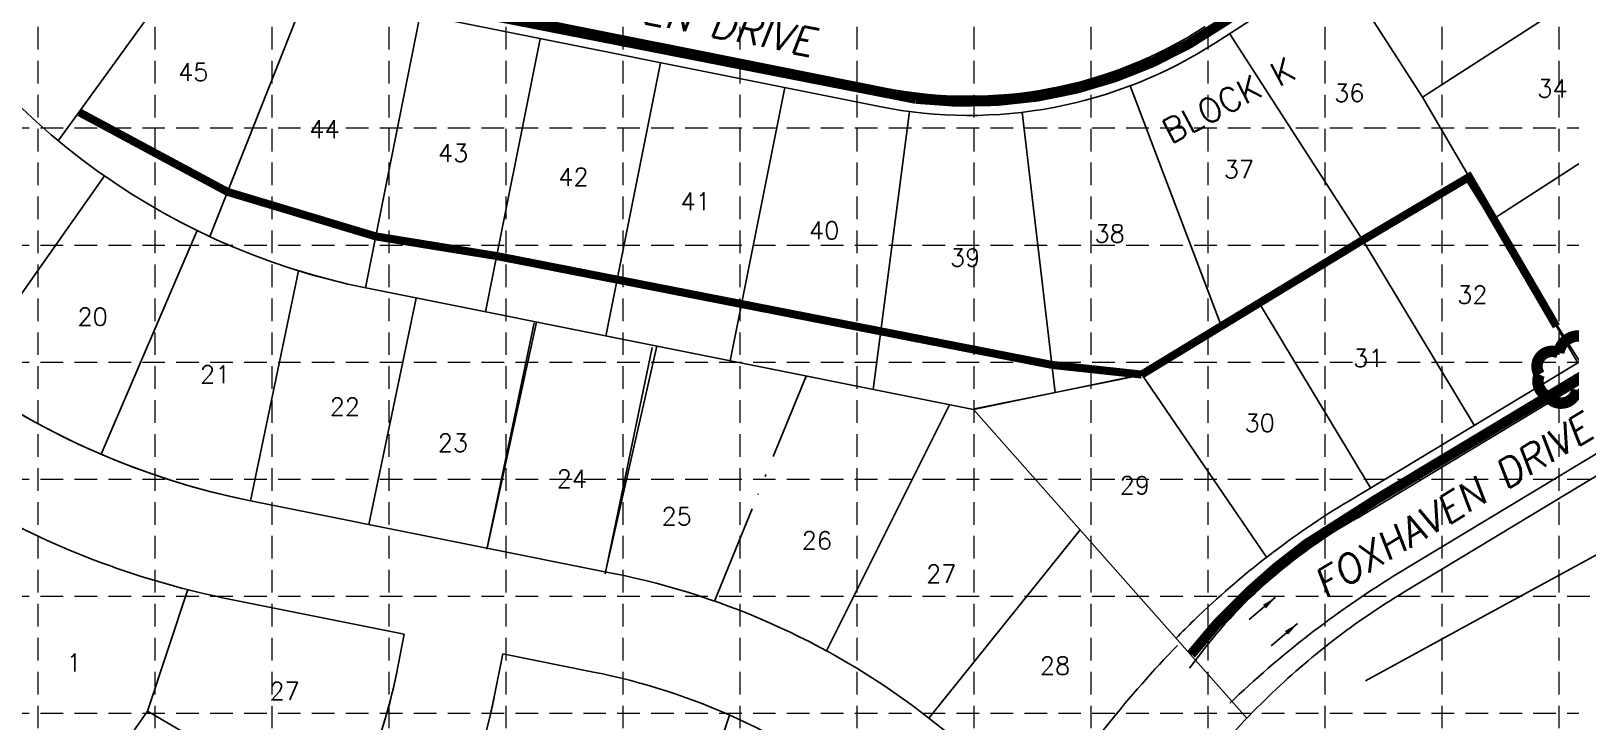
# Model space of a CAD drawing. Header units: inches. Extents: x 3477 to 7207, y 2621 to 4955.
# Drawn here: x 5339 to 6104, y 3435 to 3778 of the extents above; entities that cross this region are included whole.
import ezdxf
from ezdxf.enums import TextEntityAlignment as Align

# ---------------------------------------------------------------- set-up
doc = ezdxf.new("R2010")
doc.units = ezdxf.units.IN
doc.header["$MEASUREMENT"] = 0
doc.linetypes.add('DASHED2', pattern=[0.375, 0.25, -0.125])
doc.linetypes.add('HIDDEN', pattern=[0.375, 0.25, -0.125])
for name, color, linetype in [('ADJACENT', 7, 'Continuous'), ('adjoiners', 2, 'Continuous'), ('EROSION CONTROL BLANKET', 84, 'Continuous'), ('flow arrows', 1, 'Continuous'), ('GRID', 254, 'HIDDEN'), ('LEGEND', 7, 'Continuous'), ('LOT-NO', 250, 'Continuous'), ('LOTEXT', 2, 'Continuous'), ('LOTS-P', 1, 'Continuous'), ('P-TEXT', 2, 'Continuous'), ('PARCELLBLS', 250, 'Continuous'), ('paving', 250, 'Continuous'), ('RETAIN WALL', 5, 'DASHED2'), ('REVPL', 7, 'Continuous'), ('ROW-P', 1, 'Continuous'), ('TEXT', 4, 'Continuous')]:
    doc.layers.add(name, color=color, linetype=linetype)
doc.styles.get("Standard").update_dxf_attribs({"font": 'ARIAL.TTF'})
doc.styles.add('TEXT100', font='simplex.shx', dxfattribs={"height": 8.8})
doc.dimstyles.get("Standard").update_dxf_attribs({"dimtxt": 0.18, "dimasz": 0.18, "dimexe": 0.18, "dimexo": 0.0625, "dimgap": 0.09, "dimtad": 0, "dimtih": 1, "dimtoh": 1, "dimdec": 4, "dimzin": 0, "dimdsep": 46, "dimtxsty": 'Standard', "dimcen": 0.09, "dimadec": 0, "dimazin": 0, "dimtfac": 1, "dimtdec": 4, "dimtofl": 0, "dimtmove": 0, "dimatfit": 3, "dimfxl": 0, "dimtolj": 1, "dimtzin": 0, "dimarcsym": 0})

# ---------------------------------------------------------------- blocks, each defined once
blk = doc.blocks.new('lota')
blk.add_attdef('LOTDES', text='', height=0.0833).set_placement((0, 0), align=Align.CENTER)
at = {"flags": 1}
for tag in ['LOTAINF', 'LOTAAC', 'LOTASF']:
    blk.add_attdef(tag, text='', height=0.000000105, dxfattribs=at).set_placement((-0.0377, 0), align=Align.CENTER)
blk = doc.blocks.new('inlet protection')
at = {"layer": 'LEGEND', "color": 170, "ltscale": 100, "const_width": 9.48}
blk.add_lwpolyline([(38, 58.5, 0.520567), (38, 58.5, 0.765195), (16.6, 47.7, 0.417879), (16.5, 28.3, 0.6649), (41, 24.6, 0.744833), (68.6, 22.2, 0.975642), (85.8, 40, 0.520567), (81.5, 61.5, 0.520567), (65.8, 60, 0.540264), (38, 58.5)], format="xyb", close=True, dxfattribs=at)

msp = doc.modelspace()

# ---------------------------------------------------------------- linework, layer by layer
at = {"layer": 'adjoiners', "color": 253}
for p, q in [((5375.15, 3705.9), (5304.77, 3606.03)), ((5375.15, 3705.9), (5304.77, 3606.03)), ((5375.15, 3705.9), (5304.77, 3606.03)), ((5421.25, 3678.74), (5373.54, 3567.5)), ((5421.25, 3678.74), (5373.54, 3567.5)), ((5421.25, 3678.74), (5373.54, 3567.5)), ((5807.46, 3589.72), (5506, 3650.04)), ((5530.22, 3645.2), (5506.68, 3532.64)), ((5530.22, 3645.2), (5506.68, 3532.64)), ((5590.04, 3633.23), (5565.51, 3520.86)), ((5590.04, 3633.23), (5565.51, 3520.86)), ((5649.85, 3621.26), (5624.34, 3509.09)), ((5649.85, 3621.26), (5624.34, 3509.09)), ((5724.12, 3606.4), (5707.85, 3566.39)), ((5724.12, 3606.4), (5707.85, 3566.39)), ((5795.47, 3592.12), (5734.3, 3469.78)), ((5795.47, 3592.12), (5734.3, 3469.78)), ((5704.22, 3557.46), (5703.8, 3556.42)), ((5704.22, 3557.46), (5703.8, 3556.42)), ((5700.33, 3547.9), (5700.17, 3547.49)), ((5700.33, 3547.9), (5700.17, 3547.49)), ((5447.85, 3544.39), (5558.65, 3522.22)), ((5447.85, 3544.39), (5558.65, 3522.22)), ((5447.85, 3544.39), (5558.65, 3522.22)), ((5697.28, 3540.4), (5678.62, 3494.52)), ((5697.28, 3540.4), (5678.62, 3494.52)), ((5860.42, 3530), (5785.25, 3436.35)), ((5860.42, 3530), (5785.25, 3436.35)), ((5558.65, 3522.22), (5628.28, 3508.29)), ((5558.65, 3522.22), (5628.28, 3508.29)), ((5558.65, 3522.22), (5628.28, 3508.29)), ((5438.04, 3495.37), (5524.32, 3478.1)), ((5438.04, 3495.37), (5524.31, 3478.1)), ((5438.04, 3495.37), (5524.32, 3478.1)), ((5520.19, 3457.48), (5524.32, 3478.1)), ((5520.19, 3457.48), (5524.31, 3478.1)), ((5520.19, 3457.48), (5524.32, 3478.1)), ((5569.22, 3447.67), (5573.34, 3468.29)), ((5569.22, 3447.67), (5573.34, 3468.29)), ((5569.22, 3447.67), (5573.34, 3468.29)), ((5573.34, 3468.29), (5618.47, 3459.26)), ((5573.34, 3468.29), (5618.47, 3459.26)), ((5573.34, 3468.29), (5618.47, 3459.26)), ((5396.55, 3439.71), (5397.18, 3439.34)), ((5396.55, 3439.71), (5492.39, 3384.04)), ((5396.55, 3439.71), (5492.39, 3384.04)), ((5649.14, 3327.43), (5686.11, 3437.82)), ((5785.25, 3436.33), (5843.85, 3390.65)), ((5785.25, 3436.33), (5843.85, 3390.65))]:
    msp.add_line(p, q, dxfattribs=at)
for points in [[(5447.85, 3544.39), (5471.74, 3658.73)], [(5447.85, 3544.39), (5471.74, 3658.73)], [(5447.85, 3544.39), (5471.74, 3658.73)], [(5506.69, 3532.62), (5530.22, 3645.2)], [(5565.42, 3520.35), (5588.95, 3632.92)], [(5624.15, 3508.07), (5647.68, 3620.65)], [(5367.62, 3398.44), (5396.55, 3439.71), (5416.56, 3500.25)], [(5367.62, 3398.44), (5396.55, 3439.71), (5416.56, 3500.25)], [(5396.29, 3439.34), (5396.55, 3439.71), (5416.56, 3500.25)]]:
    msp.add_lwpolyline(points, dxfattribs=at)
for centre, radius, start, end in [((5574.27, 3991.18), 347.9, 206.9066, 258.6834), ((5521.43, 3912.1), 375, 206.90626, 258.68374), ((5521.43, 3912.1), 375, 206.90626, 258.68374), ((5521.43, 3912.1), 375, 209.77521, 258.68374), ((5521.43, 3912.1), 425, 240.63306, 258.68374), ((5521.43, 3912.1), 425, 240.63306, 258.68374), ((5521.43, 3912.1), 425, 240.63306, 258.68374), ((5554.7, 3140.58), 375, 52.06253, 78.68358), ((5554.7, 3140.58), 375, 52.06253, 78.68358), ((5554.7, 3140.58), 375, 52.06253, 78.68358), ((6282.46, 3108.79), 521.37, 135.76298, 147.27479), ((6282.46, 3108.79), 521.37, 135.76298, 147.27479), ((5284.85, 3504.58), 240, 292.93286, 348.68325), ((5284.85, 3504.58), 240, 292.93286, 348.68325), ((5284.85, 3504.58), 240, 344.22744, 348.68325), ((5554.7, 3140.58), 325, 52.06253, 78.68358), ((5554.7, 3140.58), 325, 52.06253, 78.68358), ((5284.85, 3504.58), 290, 292.93286, 348.68325), ((5284.85, 3504.58), 290, 292.93286, 348.68325), ((5284.85, 3504.58), 290, 346.99983, 348.68325), ((6282.46, 3108.79), 471.37, 135.76298, 151.32554)]:
    msp.add_arc(centre, radius, start, end, dxfattribs=at)
at = {"layer": 'EROSION CONTROL BLANKET', "const_width": 5}
msp.add_lwpolyline([(5915.72, 3468.11), (5928.11, 3482.81), (5945.34, 3500.03), (5958, 3511.22), (5972.9, 3522.83), (6007.26, 3544.74), (6192.36, 3655.9, 0.511134), (6201.97, 3689.47), (6092.35, 3859.69, 0.440891), (6060.24, 3865.5), (5931.76, 3782.37, -0.183228), (5778.74, 3744.26), (5517.54, 3795.47, -0.252769), (5350.77, 3940.44), (5345.59, 3948.8), (5339, 3952.61, -0.703025), (5346.22, 4032.46), (5357.35, 4035.56), (5366.36, 4044.42), (5600.92, 4299.61, -0.169252), (5777.7, 4381.4), (5812.16, 4386, 0.369886)], format="xyb", dxfattribs=at)
at = {"layer": 'GRID', "color": 252, "linetype": 'HIDDEN', "lineweight": 0, "ltscale": 45}
for p, q in [((5341.96, 4893.76), (5341.96, 2856.5)), ((5400.16, 4893.76), (5400.16, 2856.5)), ((5458.36, 4893.76), (5458.36, 2856.5)), ((5516.56, 4893.76), (5516.56, 2856.5)), ((5574.76, 4893.76), (5574.76, 2856.5)), ((5632.96, 4893.76), (5632.96, 2856.5)), ((5691.16, 4893.76), (5691.16, 2856.5)), ((5749.36, 4893.76), (5749.36, 2856.5)), ((5807.56, 4893.76), (5807.56, 2856.5)), ((5865.76, 4893.76), (5865.76, 2856.5)), ((5923.96, 4893.76), (5923.96, 2856.5)), ((5982.16, 4893.76), (5982.16, 2856.5)), ((6040.36, 4893.76), (6040.36, 2856.5)), ((6098.56, 4893.76), (6098.56, 2856.5)), ((3537.76, 3729.76), (7146.16, 3729.76)), ((3537.76, 3671.56), (7146.16, 3671.56)), ((3537.76, 3613.36), (7146.16, 3613.36)), ((3537.76, 3555.16), (7146.16, 3555.16)), ((3537.76, 3496.96), (7146.16, 3496.96)), ((3537.76, 3438.76), (7146.16, 3438.76))]:
    msp.add_line(p, q, dxfattribs=at)
at = {"layer": 'LOTS-P', "color": 7}
for p, q in [((5427.92, 3827.95), (5352.18, 3723.4)), ((5988.22, 3811.09), (6030.77, 3745.12)), ((5477.21, 3800.86), (5427.52, 3675.75)), ((5930.81, 3631.12), (5885.43, 3750.72)), ((6030.77, 3745.12), (6107.95, 3613)), ((5757.57, 3599.71), (5775.67, 3737.9)), ((5848.1, 3598.19), (5831.64, 3737.55)), ((6053.97, 3705.41), (5891.08, 3607.15)), ((5891.08, 3607.15), (5807.47, 3589.72)), ((5891.08, 3607.15), (5953.22, 3516.31))]:
    msp.add_line(p, q, dxfattribs=at)
for points in [[(6030.77, 3745.12), (6120.62, 3803.08)], [(5532.16, 3786.11), (5504.97, 3650.26)], [(6001.26, 3673.62), (5934.81, 3776.64)], [(5591.97, 3774.14), (5564.78, 3638.29)], [(5651.79, 3762.17), (5624.6, 3626.32)], [(5713.56, 3749.81), (5686.37, 3613.96)], [(6066.11, 3684.62), (6158.57, 3744.26)], [(6056.54, 3581.98), (6001.26, 3673.62)], [(6004.88, 3550.82), (5949.61, 3642.46)]]:
    msp.add_lwpolyline(points, dxfattribs=at)
at = {"layer": 'paving', "color": 7}
for p, q in [((5762.49, 3749.71), (5518.23, 3798.59)), ((6196.57, 3655.36), (5998.95, 3536.15)), ((6176.13, 3603.32), (6016.52, 3507.04))]:
    msp.add_line(p, q, dxfattribs=at)
at = {"layer": 'paving', "color": 7, "linetype": 'Continuous'}
for p, q in [((5890.91, 3606.86), (6052.68, 3703.67)), ((6052.68, 3703.67), (6113.88, 3605.79)), ((5807.8, 3590.07), (5890.91, 3606.86)), ((6154.37, 3537.7), (6064.9, 3489.02)), ((6064.9, 3489.02), (6002.41, 3454.84))]:
    msp.add_line(p, q, dxfattribs=at)
at = {"layer": 'paving', "color": 7}
for centre, radius, start, end in [((5805.07, 3962.49), 217, 258.68361, 302.82361), ((6123.15, 3312.43), 255.88, 119.03746, 144.47449), ((6278.52, 3085.2), 496.59, 121.84476, 133.78028)]:
    msp.add_arc(centre, radius, start, end, dxfattribs=at)
at = {"layer": 'RETAIN WALL', "color": 4, "const_width": 4}
for points in [[(5362.75, 3737.49), (5436.39, 3697.97), (5510.17, 3675.83), (5570.38, 3666.06)], [(5891.08, 3607.15), (5891.08, 3607.15), (6000.69, 3673.81), (6053.97, 3705.41), (6097.36, 3631.13)], [(5570.38, 3666.06), (5846.48, 3611.95)], [(5891.08, 3607.15), (5846.48, 3611.95)]]:
    msp.add_lwpolyline(points, dxfattribs=at)
at = {"layer": 'REVPL'}
msp.add_lwpolyline([(5986.83, 4409.54), (5999.65, 4350.89), (6017.71, 4293.63), (6040.86, 4238.23), (6068.92, 4185.15), (6096.97, 4131.37), (6472.01, 3549.95), (6422.6, 3520.45), (6365.67, 3526.14), (6297.47, 3561.73), (6280.06, 3579.68, -0.473363), (6203.22, 3588.43), (6194.31, 3603.2), (6021.42, 3498.9, 0.056998), (5954.15, 3447.05, 0.00802), (5943.47, 3436.34), (5807.47, 3589.72), (5506.01, 3650.05, -0.229842), (5264.04, 3833.75)], format="xyb", dxfattribs=at)
at = {"layer": 'ROW-P', "color": 7}
for points in [[(6078.07, 3869.05), (5927.85, 3772.15, -0.195014), (5760.63, 3740.39), (5516.36, 3789.27, -0.229837), (5358.83, 3908.86), (5340.76, 3944.47, -0.807175), (5354.03, 4041.31), (5583.32, 4291.45, -0.180827), (5773.72, 4388.42), (5826.08, 4394.38)], [(6183.28, 3658.44), (5994.05, 3544.28, 0.056997), (5917.23, 3485.08, 0.006066), (5908.21, 3476.11)]]:
    msp.add_lwpolyline(points, format="xyb", dxfattribs=at)

# ---------------------------------------------------------------- block references
at = {"layer": 'flow arrows', "color": 1, "xscale": 0.6000000000010237, "yscale": 0.6000000000003638, "zscale": 0.6, "rotation": 21.35423308485548}
msp.add_blockref('inlet protection', (6090.06, 3576.89), dxfattribs=at)
at = {"layer": 'LOT-NO'}
ref = msp.add_blockref('lota', (5419.32, 3753.14), dxfattribs=dict(at, xscale=105.6422569027636, yscale=105.6422569027609, zscale=105.6422569027611))
ref.add_attrib('LOTDES', '45', dxfattribs={"layer": 'PARCELLBLS', "height": 8.8, "style": 'TEXT100'}).set_placement((5419.32, 3753.14), align=Align.CENTER)
ref = msp.add_blockref('lota', (6095.4, 3744.97), dxfattribs=dict(at, xscale=105.6422569027636, yscale=105.6422569027609, zscale=105.6422569027611))
ref.add_attrib('LOTDES', '34', dxfattribs={"layer": 'PARCELLBLS', "height": 8.8, "style": 'TEXT100'}).set_placement((6095.4, 3744.97), align=Align.CENTER)
ref = msp.add_blockref('lota', (5994.35, 3742.77), dxfattribs=dict(at, xscale=105.6422569027636, yscale=105.6422569027609, zscale=105.6422569027611))
ref.add_attrib('LOTDES', '36', dxfattribs={"layer": 'PARCELLBLS', "height": 8.8, "style": 'TEXT100'}).set_placement((5994.35, 3742.77), align=Align.CENTER)
ref = msp.add_blockref('lota', (5484.59, 3724.76), dxfattribs=dict(at, xscale=105.6422569027636, yscale=105.6422569027609, zscale=105.6422569027611))
ref.add_attrib('LOTDES', '44', dxfattribs={"layer": 'PARCELLBLS', "height": 8.8, "style": 'TEXT100'}).set_placement((5484.59, 3724.76), align=Align.CENTER)
ref = msp.add_blockref('lota', (5548.62, 3712.95), dxfattribs=dict(at, xscale=105.6422569027636, yscale=105.6422569027609, zscale=105.6422569027611))
ref.add_attrib('LOTDES', '43', dxfattribs={"layer": 'PARCELLBLS', "height": 8.8, "style": 'TEXT100'}).set_placement((5548.62, 3712.95), align=Align.CENTER)
ref = msp.add_blockref('lota', (5608.44, 3700.98), dxfattribs=dict(at, xscale=105.6422569027636, yscale=105.6422569027609, zscale=105.6422569027611))
ref.add_attrib('LOTDES', '42', dxfattribs={"layer": 'PARCELLBLS', "height": 8.8, "style": 'TEXT100'}).set_placement((5608.44, 3700.98), align=Align.CENTER)
ref = msp.add_blockref('lota', (5939.47, 3704.82), dxfattribs=dict(at, xscale=105.6422569027636, yscale=105.6422569027609, zscale=105.6422569027611))
ref.add_attrib('LOTDES', '37', dxfattribs={"layer": 'PARCELLBLS', "height": 8.8, "style": 'TEXT100'}).set_placement((5939.47, 3704.82), align=Align.CENTER)
ref = msp.add_blockref('lota', (5669.23, 3688.82), dxfattribs=dict(at, xscale=105.6422569027636, yscale=105.6422569027609, zscale=105.6422569027611))
ref.add_attrib('LOTDES', '41', dxfattribs={"layer": 'PARCELLBLS', "height": 8.8, "style": 'TEXT100'}).set_placement((5669.23, 3688.82), align=Align.CENTER)
ref = msp.add_blockref('lota', (5733.15, 3674.4), dxfattribs=dict(at, xscale=105.6422569027636, yscale=105.6422569027609, zscale=105.6422569027611))
ref.add_attrib('LOTDES', '40', dxfattribs={"layer": 'PARCELLBLS', "height": 8.8, "style": 'TEXT100'}).set_placement((5733.15, 3674.4), align=Align.CENTER)
ref = msp.add_blockref('lota', (5875.15, 3672.82), dxfattribs=dict(at, xscale=105.6422569027636, yscale=105.6422569027609, zscale=105.6422569027611))
ref.add_attrib('LOTDES', '38', dxfattribs={"layer": 'PARCELLBLS', "height": 8.8, "style": 'TEXT100'}).set_placement((5875.15, 3672.82), align=Align.CENTER)
ref = msp.add_blockref('lota', (5803.3, 3660.89), dxfattribs=dict(at, xscale=105.6422569027636, yscale=105.6422569027609, zscale=105.6422569027611))
ref.add_attrib('LOTDES', '39', dxfattribs={"layer": 'PARCELLBLS', "height": 8.8, "style": 'TEXT100'}).set_placement((5803.3, 3660.89), align=Align.CENTER)
ref = msp.add_blockref('lota', (6055.57, 3642.43), dxfattribs=dict(at, xscale=105.6422569027636, yscale=105.6422569027609, zscale=105.6422569027611))
ref.add_attrib('LOTDES', '32', dxfattribs={"layer": 'PARCELLBLS', "height": 8.8, "style": 'TEXT100'}).set_placement((6055.57, 3642.43), align=Align.CENTER)
ref = msp.add_blockref('lota', (6003.84, 3610.95), dxfattribs=dict(at, xscale=105.6422569027636, yscale=105.6422569027609, zscale=105.6422569027611))
ref.add_attrib('LOTDES', '31', dxfattribs={"layer": 'PARCELLBLS', "height": 8.8, "style": 'TEXT100'}).set_placement((6003.84, 3610.95), align=Align.CENTER)
ref = msp.add_blockref('lota', (5949.8, 3578.73), dxfattribs=dict(at, xscale=105.6422569027636, yscale=105.6422569027609, zscale=105.6422569027611))
ref.add_attrib('LOTDES', '30', dxfattribs={"layer": 'PARCELLBLS', "height": 8.8, "style": 'TEXT100'}).set_placement((5949.8, 3578.73), align=Align.CENTER)
ref = msp.add_blockref('lota', (5887.65, 3547.72), dxfattribs=dict(at, xscale=105.6422569027636, yscale=105.6422569027609, zscale=105.6422569027611))
ref.add_attrib('LOTDES', '29', dxfattribs={"layer": 'PARCELLBLS', "height": 8.8, "style": 'TEXT100'}).set_placement((5887.65, 3547.72), align=Align.CENTER)

# ---------------------------------------------------------------- texts
at = {"layer": 'ADJACENT', "style": 'TEXT100'}
for s, p in [('20', (5361.74, 3631.48)), ('21', (5422.67, 3602.83)), ('22', (5487.19, 3586.72)), ('23', (5540.95, 3568.81)), ('24', (5600.09, 3550.91))]:
    msp.add_text(s, height=8.8, dxfattribs=at).set_placement(p)
at = {"layer": 'adjoiners', "color": 253, "style": 'TEXT100'}
for s, p in [('20', (5361.74, 3631.48)), ('20', (5361.74, 3631.48)), ('21', (5422.67, 3602.83)), ('21', (5422.67, 3602.83)), ('22', (5487.19, 3586.72)), ('22', (5487.19, 3586.72)), ('23', (5540.95, 3568.81)), ('23', (5540.95, 3568.81)), ('24', (5600.09, 3550.91)), ('24', (5600.09, 3550.91)), ('25', (5652.26, 3532.27)), ('25', (5652.26, 3532.27)), ('26', (5721.98, 3520.29)), ('26', (5721.98, 3520.29)), ('27', (5783.84, 3503.67)), ('27', (5783.84, 3503.67)), ('1', (5356.31, 3459.5)), ('1', (5356.31, 3459.5)), ('28', (5840.44, 3457.98)), ('28', (5840.44, 3457.98)), ('27', (5457.25, 3445.37)), ('27', (5457.25, 3445.37))]:
    msp.add_text(s, height=8.8, dxfattribs=at).set_placement(p)
at = {"layer": 'LOTEXT', "color": 7, "style": 'TEXT100'}
msp.add_text('BLOCK K', height=12, rotation=27.77805, dxfattribs=at).set_placement((5905.6, 3721.65))
at = {"layer": 'TEXT', "color": 7, "style": 'TEXT100', "oblique": 10}
for s, rotation, p in [('DEEP HAVEN DRIVE ', 348.68361, (5551.34, 3800.34)), ('FOXHAVEN DRIVE ', 31.10028, (5982.27, 3495.33))]:
    msp.add_text(s, height=14, rotation=rotation, dxfattribs=at).set_placement(p)

# ---------------------------------------------------------------- leaders
at = {"layer": 'P-TEXT', "color": 7}
for points in [[(5957.71, 3496.4), (5944.55, 3485.36)], [(5968.64, 3483.37), (5955.47, 3472.33)]]:
    msp.add_leader(points, dimstyle='Standard', override={"dimscale": 40, "dimtxt": 0.08, "dimexe": 0.05, "dimexo": 0.05, "dimgap": 0.09, "dimtad": 0, "dimtih": 0, "dimtoh": 0, "dimdec": 2, "dimpost": "'", "dimcen": 0, "dimadec": 2, "dimtdec": 2, "dimtmove": 2}, dxfattribs=at)

doc.saveas('drawing.dxf')
